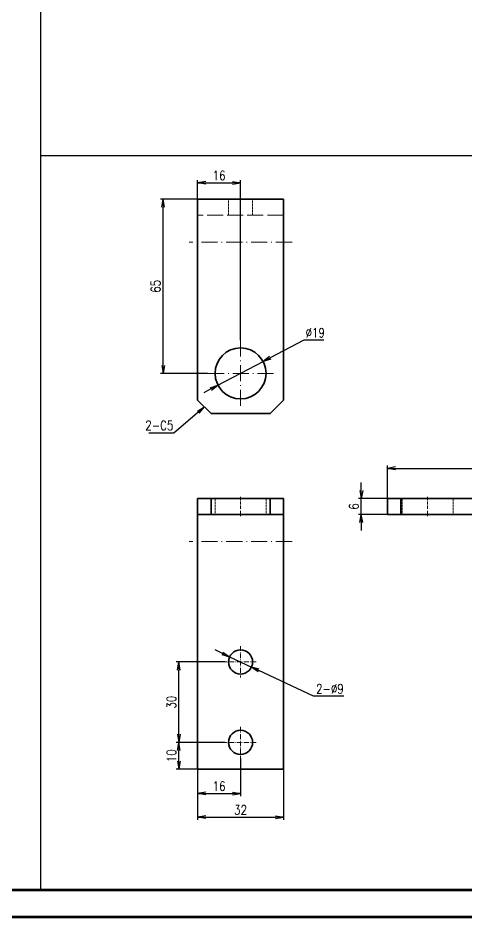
# Model space of a CAD drawing. Header units: millimetres. Extents: x 1333 to 104182, y -62616 to -5704.
# Drawn here: x 48431.7 to 48598.8, y -62616.3 to -62280.9 of the extents above; entities that cross this region are included whole.
import ezdxf

# ---------------------------------------------------------------- set-up
doc = ezdxf.new("R2010")
doc.units = ezdxf.units.MM
doc.header["$LTSCALE"] = 0.5
doc.linetypes.add('DASHDOT', pattern=[18.5, 12, -3, 0.5, -3])
doc.linetypes.add('DASHED', pattern=[15, 12, -3])
doc.layers.add('08', color=1, linetype='Continuous')
doc.layers.add('11', color=3, linetype='Continuous')
doc.styles.add('KAI', font='simplex.shx', dxfattribs={"width": 0.8, "bigfont": 'extfont.shx'})
doc.dimstyles.new('KAI', dxfattribs={"dimtxt": 3.5, "dimasz": 3, "dimexe": 1, "dimexo": 0, "dimgap": 1, "dimtad": 1, "dimtoh": 1, "dimdsep": 46, "dimtxsty": 'KAI', "dimblk1": 'OPEN', "dimblk2": 'OPEN', "dimsah": 1, "dimcen": 0, "dimclrd": 7, "dimclre": 7, "dimclrt": 140, "dimazin": 2, "dimtfac": 0.7, "dimtix": 1, "dimtmove": 0, "dimatfit": 3, "dimldrblk": 'OPEN', "dimfxl": 0, "dimtvp": 1, "dimtolj": 2, "dimarcsym": 0})

# ---------------------------------------------------------------- blocks, each defined once
blk = doc.blocks.new('999')
at = {"color": 7, "lineweight": 70}
for p, q in [((75895, -11913.1), (73477, -11913.1)), ((75925, -11943.1), (73402, -11943.1))]:
    blk.add_line(p, q, dxfattribs=at)
blk = doc.blocks.new('_Open')
at = {"color": 0, "linetype": 'ByBlock', "lineweight": -2}
for p, q in [((-1, 0.17), (0, 0)), ((-1, -0.17), (0, 0)), ((0, 0), (-1, 0))]:
    blk.add_line(p, q, dxfattribs=at)
blk = doc.blocks.new('*D126')
at = {"layer": '08', "color": 7, "lineweight": -2, "transparency": 16777216}
for p, q in [((48514.69, -62556.97), (48514.69, -62571.21)), ((48498.69, -62561.12), (48498.69, -62571.21)), ((48501.69, -62570.21), (48511.69, -62570.21))]:
    blk.add_line(p, q, dxfattribs=at)
at = {"layer": 'Defpoints', "color": 0, "transparency": 16777216}
for p in [(48514.69, -62556.97), (48498.69, -62561.12), (48514.69, -62570.21)]:
    blk.add_point(p, dxfattribs=at)
at = {"layer": '08', "color": 7, "lineweight": -2, "transparency": 16777216, "xscale": 3, "yscale": 3, "zscale": 3, "rotation": 180}
blk.add_blockref('_Open', (48498.69, -62570.21), dxfattribs=at)
at = {"layer": '08', "color": 7, "lineweight": -2, "transparency": 16777216, "xscale": 3, "yscale": 3, "zscale": 3}
blk.add_blockref('_Open', (48514.69, -62570.21), dxfattribs=at)
at = {"layer": '08', "color": 140, "transparency": 16777216, "insert": (48506.69, -62567.46), "char_height": 3.5, "attachment_point": 5, "style": 'KAI'}
blk.add_mtext('\\A2;16', dxfattribs=at)
blk = doc.blocks.new('*D127')
at = {"layer": '08', "color": 7, "lineweight": -2, "transparency": 16777216}
for p, q in [((48498.69, -62561.12), (48498.69, -62580.07)), ((48530.69, -62561.12), (48530.69, -62580.07)), ((48501.69, -62579.07), (48527.69, -62579.07))]:
    blk.add_line(p, q, dxfattribs=at)
at = {"layer": 'Defpoints', "color": 0, "transparency": 16777216}
for p in [(48498.69, -62561.12), (48530.69, -62561.12), (48530.69, -62579.07)]:
    blk.add_point(p, dxfattribs=at)
at = {"layer": '08', "color": 7, "lineweight": -2, "transparency": 16777216, "xscale": 3, "yscale": 3, "zscale": 3, "rotation": 180}
blk.add_blockref('_Open', (48498.69, -62579.07), dxfattribs=at)
at = {"layer": '08', "color": 7, "lineweight": -2, "transparency": 16777216, "xscale": 3, "yscale": 3, "zscale": 3}
blk.add_blockref('_Open', (48530.69, -62579.07), dxfattribs=at)
at = {"layer": '08', "color": 140, "transparency": 16777216, "insert": (48514.69, -62576.32), "char_height": 3.5, "attachment_point": 5, "style": 'KAI'}
blk.add_mtext('\\A2;32', dxfattribs=at)
blk = doc.blocks.new('*D128')
at = {"layer": '08', "color": 7, "lineweight": -2, "transparency": 16777216}
for p, q in [((48508.84, -62551.12), (48490.65, -62551.12)), ((48491.65, -62558.12), (48491.65, -62554.12)), ((48498.69, -62561.12), (48490.65, -62561.12))]:
    blk.add_line(p, q, dxfattribs=at)
at = {"layer": 'Defpoints', "color": 0, "transparency": 16777216}
for p in [(48491.65, -62551.12), (48508.84, -62551.12), (48498.69, -62561.12)]:
    blk.add_point(p, dxfattribs=at)
at = {"layer": '08', "color": 7, "lineweight": -2, "transparency": 16777216, "xscale": 3, "yscale": 3, "zscale": 3}
for p, rotation in [((48491.65, -62551.12), 90), ((48491.65, -62561.12), 270)]:
    blk.add_blockref('_Open', p, dxfattribs=dict(at, rotation=rotation))
at = {"layer": '08', "color": 140, "transparency": 16777216, "insert": (48488.9, -62556.12), "char_height": 3.5, "attachment_point": 5, "rotation": 90, "style": 'KAI'}
blk.add_mtext('\\A2;10', dxfattribs=at)
blk = doc.blocks.new('*D129')
at = {"layer": '08', "color": 7, "lineweight": -2, "transparency": 16777216}
for p, q in [((48508.84, -62521.12), (48490.65, -62521.12)), ((48491.65, -62548.12), (48491.65, -62524.12)), ((48498.69, -62551.12), (48490.65, -62551.12))]:
    blk.add_line(p, q, dxfattribs=at)
at = {"layer": 'Defpoints', "color": 0, "transparency": 16777216}
for p in [(48491.65, -62521.12), (48508.84, -62521.12), (48498.69, -62551.12)]:
    blk.add_point(p, dxfattribs=at)
at = {"layer": '08', "color": 7, "lineweight": -2, "transparency": 16777216, "xscale": 3, "yscale": 3, "zscale": 3}
for p, rotation in [((48491.65, -62521.12), 90), ((48491.65, -62551.12), 270)]:
    blk.add_blockref('_Open', p, dxfattribs=dict(at, rotation=rotation))
at = {"layer": '08', "color": 140, "transparency": 16777216, "insert": (48488.9, -62536.12), "char_height": 3.5, "attachment_point": 5, "rotation": 90, "style": 'KAI'}
blk.add_mtext('\\A2;30', dxfattribs=at)
blk = doc.blocks.new('*D130')
at = {"layer": '08', "color": 7, "lineweight": -2, "transparency": 16777216}
for p, q in [((48498.69, -62348.46), (48484.79, -62348.46)), ((48485.79, -62410.46), (48485.79, -62351.46)), ((48502.34, -62413.46), (48484.79, -62413.46))]:
    blk.add_line(p, q, dxfattribs=at)
at = {"layer": 'Defpoints', "color": 0, "transparency": 16777216}
for p in [(48485.79, -62348.46), (48498.69, -62348.46), (48502.34, -62413.46)]:
    blk.add_point(p, dxfattribs=at)
at = {"layer": '08', "color": 7, "lineweight": -2, "transparency": 16777216, "xscale": 3, "yscale": 3, "zscale": 3}
for p, rotation in [((48485.79, -62348.46), 90), ((48485.79, -62413.46), 270)]:
    blk.add_blockref('_Open', p, dxfattribs=dict(at, rotation=rotation))
at = {"layer": '08', "color": 140, "transparency": 16777216, "insert": (48483.04, -62380.96), "char_height": 3.5, "attachment_point": 5, "rotation": 90, "style": 'KAI'}
blk.add_mtext('\\A2;65', dxfattribs=at)
blk = doc.blocks.new('*D131')
at = {"layer": '08', "color": 7, "lineweight": -2, "transparency": 16777216}
for p, q in [((48498.69, -62348.46), (48498.69, -62341.36)), ((48514.69, -62401.11), (48514.69, -62341.36)), ((48501.69, -62342.36), (48511.69, -62342.36))]:
    blk.add_line(p, q, dxfattribs=at)
at = {"layer": 'Defpoints', "color": 0, "transparency": 16777216}
for p in [(48514.69, -62342.36), (48498.69, -62348.46), (48514.69, -62401.11)]:
    blk.add_point(p, dxfattribs=at)
at = {"layer": '08', "color": 7, "lineweight": -2, "transparency": 16777216, "xscale": 3, "yscale": 3, "zscale": 3, "rotation": 180}
blk.add_blockref('_Open', (48498.69, -62342.36), dxfattribs=at)
at = {"layer": '08', "color": 7, "lineweight": -2, "transparency": 16777216, "xscale": 3, "yscale": 3, "zscale": 3}
blk.add_blockref('_Open', (48514.69, -62342.36), dxfattribs=at)
at = {"layer": '08', "color": 140, "transparency": 16777216, "insert": (48506.69, -62339.61), "char_height": 3.5, "attachment_point": 5, "style": 'KAI'}
blk.add_mtext('\\A2;16', dxfattribs=at)
blk = doc.blocks.new('*D132')
at = {"layer": '08', "color": 7, "lineweight": -2, "transparency": 16777216}
for p, q in [((48559.74, -62457.12), (48559.74, -62454.12)), ((48569.47, -62460.12), (48558.74, -62460.12)), ((48559.74, -62466.12), (48559.74, -62460.12)), ((48569.47, -62466.12), (48558.74, -62466.12)), ((48559.74, -62469.12), (48559.74, -62472.12))]:
    blk.add_line(p, q, dxfattribs=at)
at = {"layer": 'Defpoints', "color": 0, "transparency": 16777216}
for p in [(48559.74, -62460.12), (48569.47, -62460.12), (48569.47, -62466.12)]:
    blk.add_point(p, dxfattribs=at)
at = {"layer": '08', "color": 7, "lineweight": -2, "transparency": 16777216, "xscale": 3, "yscale": 3, "zscale": 3}
for p, rotation in [((48559.74, -62460.12), 270), ((48559.74, -62466.12), 90)]:
    blk.add_blockref('_Open', p, dxfattribs=dict(at, rotation=rotation))
at = {"layer": '08', "color": 140, "transparency": 16777216, "insert": (48556.99, -62463.12), "char_height": 3.5, "attachment_point": 5, "rotation": 90, "style": 'KAI'}
blk.add_mtext('\\A2;6', dxfattribs=at)
blk = doc.blocks.new('*D133')
at = {"layer": '08', "color": 7, "lineweight": -2, "transparency": 16777216}
for p, q in [((48569.47, -62460.12), (48569.47, -62447.88)), ((48572.47, -62448.88), (48646.47, -62448.88)), ((48649.47, -62478.05), (48649.47, -62447.88))]:
    blk.add_line(p, q, dxfattribs=at)
at = {"layer": 'Defpoints', "color": 0, "transparency": 16777216}
for p in [(48649.47, -62448.88), (48569.47, -62460.12), (48649.47, -62478.05)]:
    blk.add_point(p, dxfattribs=at)
at = {"layer": '08', "color": 7, "lineweight": -2, "transparency": 16777216, "xscale": 3, "yscale": 3, "zscale": 3, "rotation": 180}
blk.add_blockref('_Open', (48569.47, -62448.88), dxfattribs=at)
at = {"layer": '08', "color": 7, "lineweight": -2, "transparency": 16777216, "xscale": 3, "yscale": 3, "zscale": 3}
blk.add_blockref('_Open', (48649.47, -62448.88), dxfattribs=at)
at = {"layer": '08', "color": 140, "transparency": 16777216, "insert": (48609.47, -62446.13), "char_height": 3.5, "attachment_point": 5, "style": 'KAI'}
blk.add_mtext('\\A2;80', dxfattribs=at)
blk = doc.blocks.new('*D135')
at = {"layer": '08', "color": 7, "lineweight": -2, "transparency": 16777216}
for p, q in [((48538.34, -62401.04), (48525.76, -62407.65)), ((48545.74, -62401.04), (48538.34, -62401.04)), ((48506.27, -62417.87), (48523.1, -62409.04)), ((48503.62, -62419.27), (48500.96, -62420.66))]:
    blk.add_line(p, q, dxfattribs=at)
at = {"layer": 'Defpoints', "color": 0, "transparency": 16777216}
for p in [(48523.1, -62409.04), (48506.27, -62417.87)]:
    blk.add_point(p, dxfattribs=at)
at = {"layer": '08', "color": 7, "lineweight": -2, "transparency": 16777216, "xscale": 3, "yscale": 3, "zscale": 3}
for p, rotation in [((48523.1, -62409.04), 207.6901177196673), ((48506.27, -62417.87), 27.69011771966724)]:
    blk.add_blockref('_Open', p, dxfattribs=dict(at, rotation=rotation))
at = {"layer": '08', "color": 140, "transparency": 16777216, "insert": (48542.54, -62398.29), "char_height": 3.5, "attachment_point": 5, "style": 'KAI'}
blk.add_mtext('\\A2;∅19', dxfattribs=at)
blk = doc.blocks.new('*D136')
at = {"layer": '08', "color": 7, "lineweight": -2, "transparency": 16777216}
for p, q in [((48507.9, -62517.93), (48505.18, -62516.65)), ((48510.61, -62519.2), (48518.76, -62523.03)), ((48541.84, -62533.88), (48521.47, -62524.31)), ((48553.24, -62533.88), (48541.84, -62533.88))]:
    blk.add_line(p, q, dxfattribs=at)
at = {"layer": 'Defpoints', "color": 0, "transparency": 16777216}
for p in [(48510.61, -62519.2), (48518.76, -62523.03)]:
    blk.add_point(p, dxfattribs=at)
at = {"layer": '08', "color": 7, "lineweight": -2, "transparency": 16777216, "xscale": 3, "yscale": 3, "zscale": 3}
for p, rotation in [((48510.61, -62519.2), 334.8175289848182), ((48518.76, -62523.03), 154.8175289848182)]:
    blk.add_blockref('_Open', p, dxfattribs=dict(at, rotation=rotation))
at = {"layer": '08', "color": 140, "transparency": 16777216, "insert": (48548.04, -62531.13), "char_height": 3.5, "attachment_point": 5, "style": 'KAI'}
blk.add_mtext('\\A2;2-%%C9', dxfattribs=at)

msp = doc.modelspace()

# ---------------------------------------------------------------- linework, layer by layer
at = {"color": 3, "lineweight": 35}
for p, q in [((48498.687, -62348.457), (48530.687, -62348.457)), ((48498.687, -62364.457), (48498.687, -62423.457)), ((48530.687, -62364.457), (48530.687, -62423.457)), ((48525.687, -62428.457), (48503.687, -62428.457)), ((48525.687, -62460.117), (48503.687, -62460.117)), ((48633.472, -62460.117), (48574.472, -62460.117)), ((48525.687, -62466.117), (48503.687, -62466.117)), ((48633.472, -62466.117), (48574.472, -62466.117)), ((48498.687, -62476.117), (48498.687, -62561.117)), ((48530.687, -62476.117), (48530.687, -62561.117)), ((48530.687, -62561.117), (48498.687, -62561.117))]:
    msp.add_line(p, q, dxfattribs=at)
at = {"color": 3, "lineweight": 35, "ltscale": 0.4}
for p, q in [((48498.687, -62364.457), (48498.687, -62348.457)), ((48530.687, -62348.457), (48530.687, -62364.457))]:
    msp.add_line(p, q, dxfattribs=at)
at = {"color": 55, "linetype": 'DASHED', "lineweight": 13, "ltscale": 0.15}
for p, q in [((48510.187, -62354.457), (48510.187, -62348.457)), ((48510.187, -62354.457), (48510.187, -62348.457)), ((48519.187, -62354.457), (48519.187, -62348.457)), ((48519.187, -62354.457), (48519.187, -62348.457)), ((48505.187, -62460.117), (48505.187, -62466.117)), ((48524.187, -62460.117), (48524.187, -62466.117)), ((48574.472, -62460.117), (48574.472, -62466.117)), ((48574.972, -62460.117), (48574.972, -62466.117)), ((48593.972, -62460.117), (48593.972, -62466.117))]:
    msp.add_line(p, q, dxfattribs=at)
at = {"color": 4, "linetype": 'DASHDOT', "lineweight": 13, "ltscale": 0.18}
msp.add_line((48514.687, -62355.057), (48514.687, -62347.857), dxfattribs=at)
at = {"color": 55, "linetype": 'DASHED', "lineweight": 13}
msp.add_line((48530.687, -62354.457), (48498.687, -62354.457), dxfattribs=at)
at = {"color": 4, "linetype": 'DASHDOT', "lineweight": 13}
for p, q in [((48533.887, -62364.457), (48495.486, -62364.457)), ((48514.687, -62401.107), (48514.687, -62425.807)), ((48527.037, -62413.457), (48502.337, -62413.457)), ((48533.887, -62476.117), (48495.486, -62476.117))]:
    msp.add_line(p, q, dxfattribs=at)
at = {"color": 3, "lineweight": 35, "ltscale": 0.176777}
for p, q in [((48503.687, -62428.457), (48498.687, -62423.457)), ((48525.687, -62428.457), (48530.687, -62423.457))]:
    msp.add_line(p, q, dxfattribs=at)
at = {"color": 3, "lineweight": 35, "ltscale": 0.15}
for p, q in [((48498.687, -62460.117), (48498.687, -62466.117)), ((48503.687, -62460.117), (48503.687, -62466.117)), ((48525.687, -62460.117), (48525.687, -62466.117)), ((48530.687, -62460.117), (48530.687, -62466.117)), ((48569.472, -62460.117), (48569.472, -62466.117)), ((48574.472, -62460.117), (48574.472, -62466.117))]:
    msp.add_line(p, q, dxfattribs=at)
at = {"color": 3, "lineweight": 35, "ltscale": 0.125}
for p, q in [((48503.687, -62460.117), (48498.687, -62460.117)), ((48525.687, -62460.117), (48530.687, -62460.117)), ((48569.472, -62460.117), (48574.472, -62460.117)), ((48503.687, -62466.117), (48498.687, -62466.117)), ((48525.687, -62466.117), (48530.687, -62466.117)), ((48569.472, -62466.117), (48574.472, -62466.117))]:
    msp.add_line(p, q, dxfattribs=at)
at = {"color": 4, "linetype": 'DASHDOT', "lineweight": 13, "ltscale": 0.180015}
for p, q in [((48514.687, -62459.517), (48514.687, -62466.718)), ((48584.472, -62459.517), (48584.472, -62466.718))]:
    msp.add_line(p, q, dxfattribs=at)
at = {"color": 3, "lineweight": 35, "ltscale": 0.25}
for p, q in [((48498.687, -62466.117), (48498.687, -62476.117)), ((48530.687, -62466.117), (48530.687, -62476.117))]:
    msp.add_line(p, q, dxfattribs=at)
at = {"color": 4, "linetype": 'DASHDOT', "lineweight": 13, "ltscale": 0.2925}
for p, q in [((48514.687, -62515.267), (48514.687, -62526.967)), ((48514.687, -62545.267), (48514.687, -62556.967))]:
    msp.add_line(p, q, dxfattribs=at)
at = {"color": 4, "linetype": 'DASHDOT', "lineweight": 13, "ltscale": 0.292499}
for p, q in [((48520.537, -62521.117), (48508.837, -62521.117)), ((48520.537, -62551.117), (48508.837, -62551.117))]:
    msp.add_line(p, q, dxfattribs=at)
at = {"color": 3}
msp.add_lwpolyline([(48032.32, -62022.279), (48873.32, -62022.279), (48873.32, -62616.279), (48032.32, -62616.279)], close=True, dxfattribs=at)
at = {"color": 3, "lineweight": 35}
for centre, radius in [((48514.687, -62413.457), 9.5), ((48514.687, -62521.117), 4.5), ((48514.687, -62551.117), 4.5)]:
    msp.add_circle(centre, radius, dxfattribs=at)
at = {"layer": '08', "color": 3}
for p, q in [((48440.037, -62032.279), (48440.037, -62606.279)), ((48723.32, -62332.279), (48440.037, -62332.279))]:
    msp.add_line(p, q, dxfattribs=at)
at = {"layer": '11'}
msp.add_lwpolyline([(48032.32, -62022.279), (48873.32, -62022.279), (48873.32, -62616.279), (48032.32, -62616.279)], close=True, dxfattribs=at)

# ---------------------------------------------------------------- block references
at = {"layer": '08', "color": 55, "xscale": 0.3333333333430346, "yscale": 0.3333333333357587, "zscale": 0.3333333333333333}
msp.add_blockref('999', (23564.994, -58635.239), dxfattribs=at)

# ---------------------------------------------------------------- texts
at = {"layer": '08', "color": 4, "insert": (48479.166, -62431.122), "char_height": 3.5, "width": 50.82214, "attachment_point": 1, "style": 'KAI'}
msp.add_mtext('{\\Fsimplex,extfont|c134;2-C5}', dxfattribs=at)

# ---------------------------------------------------------------- dimensions: what is measured, and where the dimension line sits
at = {"layer": '08', "color": 3}
for base, p1, p2, picture, middle in [((48514.687, -62342.358), (48498.687, -62348.457), (48514.687, -62401.107), '*D131', (48506.687, -62339.608)), ((48649.472, -62448.885), (48569.472, -62460.117), (48649.472, -62478.049), '*D133', (48609.472, -62446.135)), ((48514.687, -62570.211), (48498.687, -62561.117), (48514.687, -62556.967), '*D126', (48506.687, -62567.461)), ((48530.687, -62579.071), (48498.687, -62561.117), (48530.687, -62561.117), '*D127', (48514.687, -62576.321))]:
    dim = msp.add_linear_dim(base=base, p1=p1, p2=p2, dimstyle='KAI', dxfattribs=at)
    dim.commit()
    dim.dimension.update_dxf_attribs({"geometry": picture, "text_midpoint": middle})
for base, p1, p2, picture, middle in [((48485.79, -62348.457), (48502.337, -62413.457), (48498.687, -62348.457), '*D130', (48483.04, -62380.957)), ((48559.736, -62460.117), (48569.472, -62466.117), (48569.472, -62460.117), '*D132', (48556.986, -62463.117)), ((48491.655, -62521.117), (48498.687, -62551.117), (48508.837, -62521.117), '*D129', (48488.905, -62536.117)), ((48491.655, -62551.117), (48498.687, -62561.117), (48508.837, -62551.117), '*D128', (48488.905, -62556.117))]:
    dim = msp.add_linear_dim(base=base, p1=p1, p2=p2, angle=90, dimstyle='KAI', dxfattribs=at)
    dim.commit()
    dim.dimension.update_dxf_attribs({"geometry": picture, "text_midpoint": middle})
dim = msp.add_diameter_dim_2p(p1=(48506.275, -62417.872), p2=(48523.099, -62409.043), dimstyle='KAI', dxfattribs=at)
dim.commit()
dim.dimension.update_dxf_attribs({"geometry": '*D135', "text_midpoint": (48542.542, -62401.043), "dimtype": 163})
at = {"layer": '08', "color": 55}
dim = msp.add_diameter_dim_2p(p1=(48510.615, -62519.202), p2=(48518.759, -62523.032), dimstyle='KAI', override={"dimpost": '2-%%C<>'}, dxfattribs=at)
dim.commit()
dim.dimension.update_dxf_attribs({"geometry": '*D136', "text_midpoint": (48548.041, -62533.885), "dimtype": 163})

# ---------------------------------------------------------------- leaders
msp.add_leader([(48501.187, -62425.957), (48489.797, -62435.817), (48480.523, -62435.817)], dimstyle='KAI', override={"dimgap": 1, "dimtad": 0}, dxfattribs=at)

doc.saveas('drawing.dxf')
